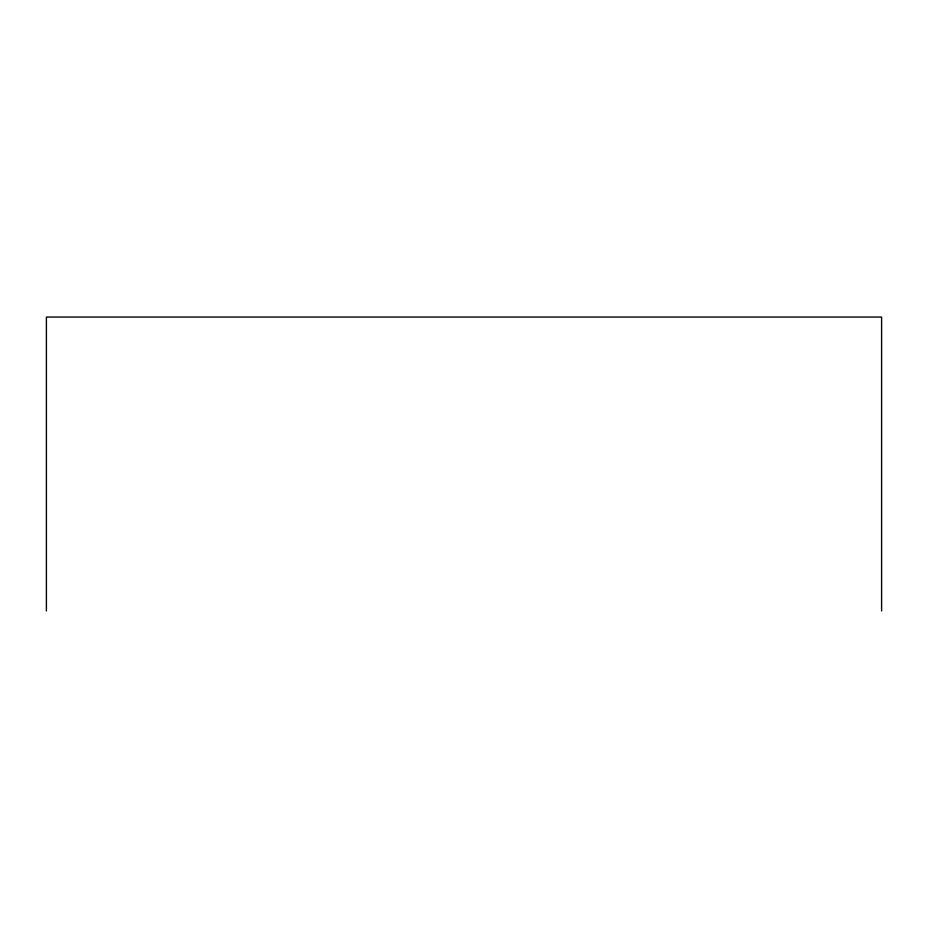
<?xml version="1.0" encoding="UTF-8"?>
<svg xmlns="http://www.w3.org/2000/svg" width="928" height="928" viewBox="0 0 928 928"><rect width="100%" height="100%" fill="white"/><g stroke="black" fill="none" stroke-linecap="round" stroke-linejoin="round"><path stroke-width="1.39" d="M881.6 610.949L881.6 317.051L46.4 317.051L46.4 610.949"/></g></svg>
